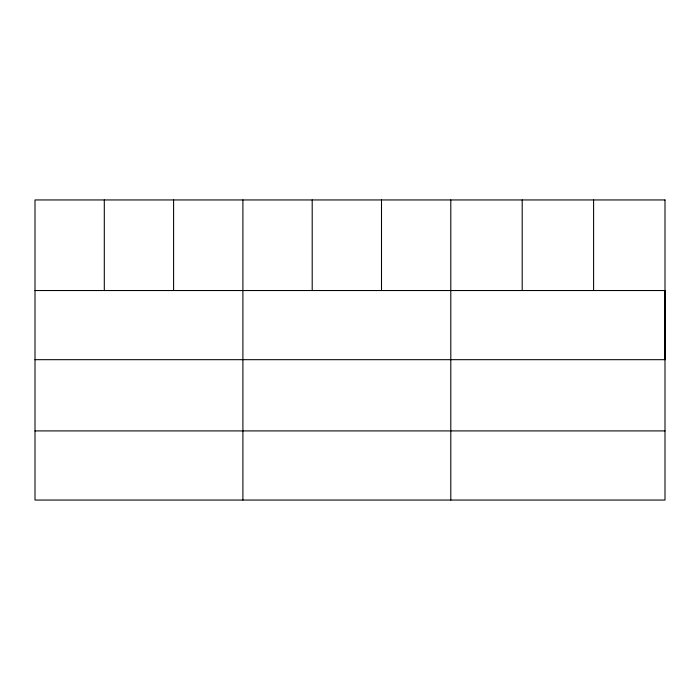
<?xml version="1.0" encoding="UTF-8"?>
<svg xmlns="http://www.w3.org/2000/svg" width="700" height="700" viewBox="0 0 700 700"><rect width="100%" height="100%" fill="white"/><g stroke="black" fill="none" stroke-linecap="round" stroke-linejoin="round"><path stroke-width="1.05" d="M35 290.535L665 290.535L665 359.678L35 359.678M35 430.911L665 430.911M593.6 199.946L593.6 290.535M522.2 199.946L522.2 290.535M450.8 199.946L450.8 500.054M381.5 199.946L381.5 290.535M312.2 199.946L312.2 290.535M242.9 199.946L242.9 500.054M173.6 199.946L173.6 290.535M104.3 199.946L104.3 290.535M665 199.946L35 199.946L35 500.054L665 500.054L665 199.946"/></g></svg>
